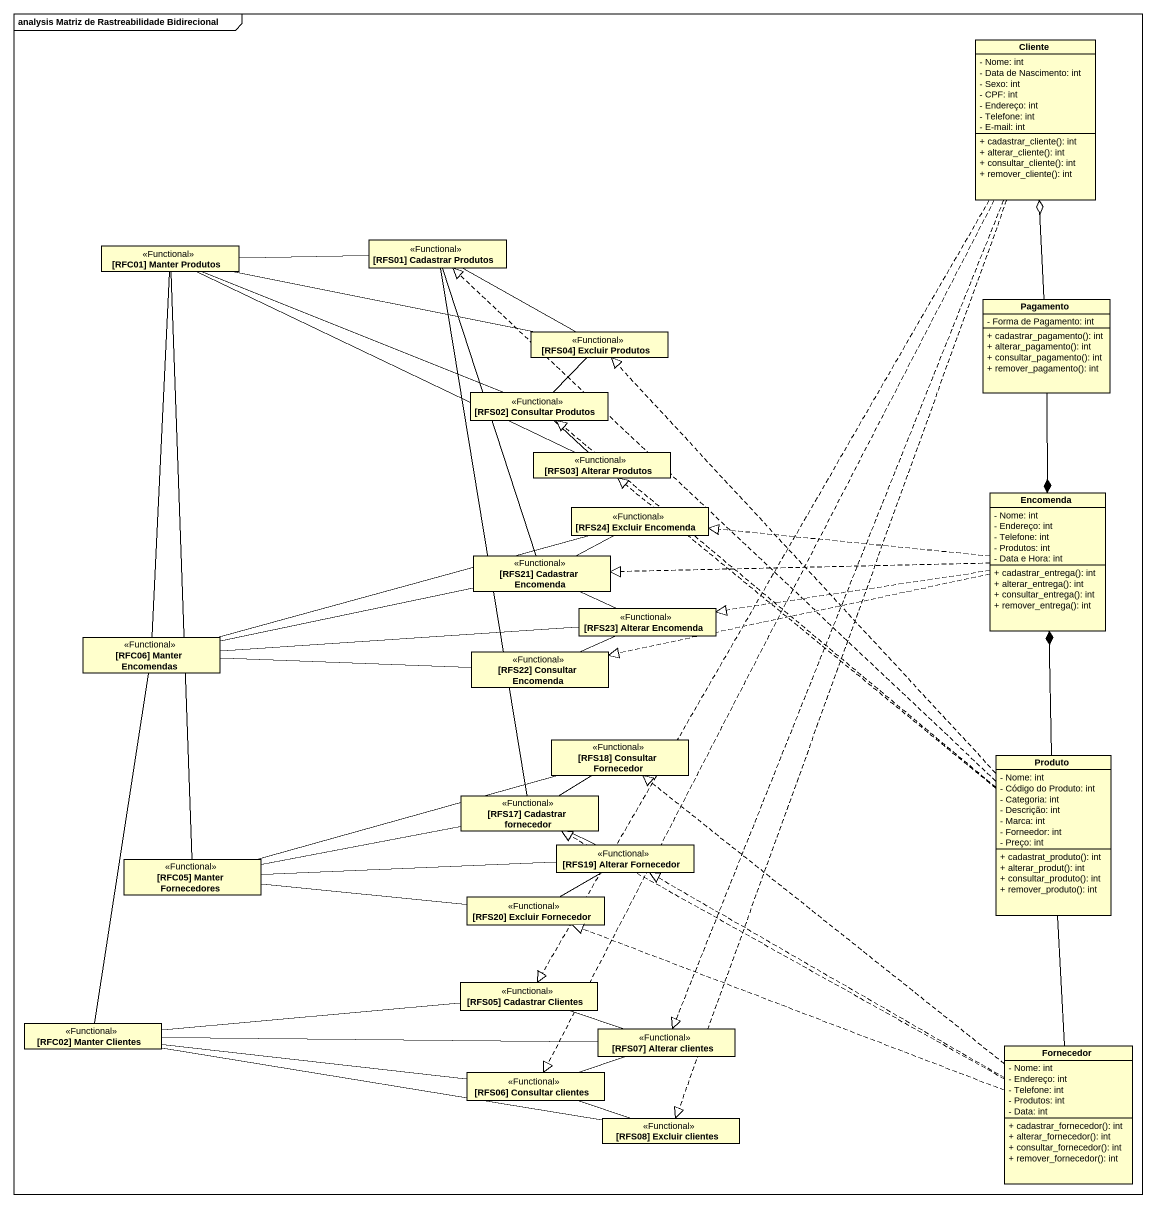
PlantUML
@startuml
mainframe analysis Matriz de Rastreabilidade Bidirecional
hide circle
hide empty members
skinparam classAttributeIconSize 0
class Cliente {
  - Nome: int
  - Data de Nascimento: int
  - Sexo: int
  - CPF: int
  - Endereço: int
  - Telefone: int
  - E-mail: int
  + cadastrar_cliente(): int
  + alterar_cliente(): int
  + consultar_cliente(): int
  + remover_cliente(): int
}
class "[RFC01] Manter Produtos" as RFC01_Manter_Produtos <<Functional>>
class "[RFS01] Cadastrar Produtos" as RFS01_Cadastrar_Produtos <<Functional>>
class Pagamento {
  - Forma de Pagamento: int
  + cadastrar_pagamento(): int
  + alterar_pagamento(): int
  + consultar_pagamento(): int
  + remover_pagamento(): int
}
class "[RFS04] Excluir Produtos" as RFS04_Excluir_Produtos <<Functional>>
class "[RFS02] Consultar Produtos" as RFS02_Consultar_Produtos <<Functional>>
class "[RFS03] Alterar Produtos" as RFS03_Alterar_Produtos <<Functional>>
class Encomenda {
  - Nome: int
  - Endereço: int
  - Telefone: int
  - Produtos: int
  - Data e Hora: int
  + cadastrar_entrega(): int
  + alterar_entrega(): int
  + consultar_entrega(): int
  + remover_entrega(): int
}
class "[RFS24] Excluir Encomenda" as RFS24_Excluir_Encomenda <<Functional>>
class "[RFS21] Cadastrar Encomenda" as RFS21_Cadastrar_Encomenda <<Functional>>
class "[RFS23] Alterar Encomenda" as RFS23_Alterar_Encomenda <<Functional>>
class "[RFC06] Manter Encomendas" as RFC06_Manter_Encomendas <<Functional>>
class "[RFS22] Consultar Encomenda" as RFS22_Consultar_Encomenda <<Functional>>
class "[RFS18] Consultar Fornecedor" as RFS18_Consultar_Fornecedor <<Functional>>
class Produto {
  - Nome: int
  - Código do Produto: int
  - Categoria: int
  - Descrição: int
  - Marca: int
  - Forneedor: int
  - Preço: int
  + cadastrat_produto(): int
  + alterar_produt(): int
  + consultar_produto(): int
  + remover_produto(): int
}
class "[RFS17] Cadastrar fornecedor" as RFS17_Cadastrar_fornecedor <<Functional>>
class "[RFS19] Alterar Fornecedor" as RFS19_Alterar_Fornecedor <<Functional>>
class "[RFC05] Manter Fornecedores" as RFC05_Manter_Fornecedores <<Functional>>
class "[RFS20] Excluir Fornecedor" as RFS20_Excluir_Fornecedor <<Functional>>
class "[RFS05] Cadastrar Clientes" as RFS05_Cadastrar_Clientes <<Functional>>
class "[RFC02] Manter Clientes" as RFC02_Manter_Clientes <<Functional>>
class "[RFS07] Alterar clientes" as RFS07_Alterar_clientes <<Functional>>
class "[RFS06] Consultar clientes" as RFS06_Consultar_clientes <<Functional>>
class Fornecedor {
  - Nome: int
  - Endereço: int
  - Telefone: int
  - Produtos: int
  - Data: int
  + cadastrar_fornecedor(): int
  + alterar_fornecedor(): int
  + consultar_fornecedor(): int
  + remover_fornecedor(): int
}
class "[RFS08] Excluir clientes" as RFS08_Excluir_clientes <<Functional>>
Cliente ..|> RFS05_Cadastrar_Clientes
Cliente ..|> RFS07_Alterar_clientes
Cliente ..|> RFS06_Consultar_clientes
Cliente ..|> RFS08_Excluir_clientes
RFC01_Manter_Produtos -right- RFS01_Cadastrar_Produtos
RFC01_Manter_Produtos -right- RFS04_Excluir_Produtos
RFC01_Manter_Produtos -right- RFS02_Consultar_Produtos
RFC01_Manter_Produtos -right- RFS03_Alterar_Produtos
RFC01_Manter_Produtos -- RFC05_Manter_Fornecedores
RFS01_Cadastrar_Produtos -right- RFS04_Excluir_Produtos
RFS01_Cadastrar_Produtos -- RFS21_Cadastrar_Encomenda
RFS01_Cadastrar_Produtos -- RFS17_Cadastrar_fornecedor
Pagamento -up-o Cliente
Pagamento --* Encomenda
RFS02_Consultar_Produtos -up- RFS04_Excluir_Produtos
RFS02_Consultar_Produtos -- RFS03_Alterar_Produtos
Encomenda .left.|> RFS24_Excluir_Encomenda
Encomenda .left.|> RFS21_Cadastrar_Encomenda
Encomenda .left.|> RFS23_Alterar_Encomenda
Encomenda .left.|> RFS22_Consultar_Encomenda
RFS21_Cadastrar_Encomenda -right- RFS24_Excluir_Encomenda
RFS21_Cadastrar_Encomenda -right- RFS23_Alterar_Encomenda
RFS23_Alterar_Encomenda -left- RFS22_Consultar_Encomenda
RFC06_Manter_Encomendas -up- RFC01_Manter_Produtos
RFC06_Manter_Encomendas -right- RFS24_Excluir_Encomenda
RFC06_Manter_Encomendas -right- RFS21_Cadastrar_Encomenda
RFC06_Manter_Encomendas -right- RFS23_Alterar_Encomenda
RFC06_Manter_Encomendas -right- RFS22_Consultar_Encomenda
Produto .up.|> RFS01_Cadastrar_Produtos
Produto .up.|> RFS04_Excluir_Produtos
Produto .up.|> RFS02_Consultar_Produtos
Produto .up.|> RFS03_Alterar_Produtos
Produto -up-* Encomenda
RFS17_Cadastrar_fornecedor -up- RFS18_Consultar_Fornecedor
RFS19_Alterar_Fornecedor -left- RFS17_Cadastrar_fornecedor
RFC05_Manter_Fornecedores -right- RFS18_Consultar_Fornecedor
RFC05_Manter_Fornecedores -right- RFS17_Cadastrar_fornecedor
RFC05_Manter_Fornecedores -right- RFS19_Alterar_Fornecedor
RFC05_Manter_Fornecedores -right- RFS20_Excluir_Fornecedor
RFS20_Excluir_Fornecedor -right- RFS19_Alterar_Fornecedor
RFS05_Cadastrar_Clientes -right- RFS07_Alterar_clientes
RFC02_Manter_Clientes -up- RFC06_Manter_Encomendas
RFC02_Manter_Clientes -right- RFS05_Cadastrar_Clientes
RFC02_Manter_Clientes -right- RFS07_Alterar_clientes
RFC02_Manter_Clientes -right- RFS06_Consultar_clientes
RFC02_Manter_Clientes -right- RFS08_Excluir_clientes
RFS06_Consultar_clientes -right- RFS07_Alterar_clientes
RFS06_Consultar_clientes -right- RFS08_Excluir_clientes
Fornecedor .up.|> RFS18_Consultar_Fornecedor
Fornecedor -up- Produto
Fornecedor .left.|> RFS17_Cadastrar_fornecedor
Fornecedor .left.|> RFS19_Alterar_Fornecedor
Fornecedor .left.|> RFS20_Excluir_Fornecedor
@enduml
